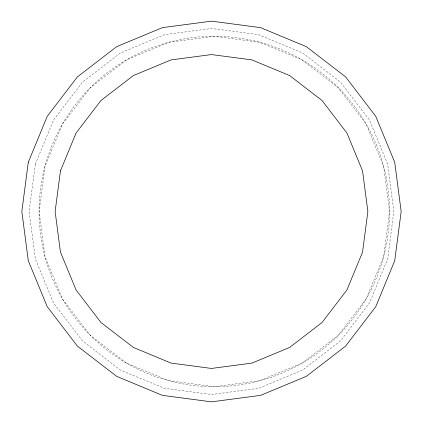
<?xml version="1.0" encoding="UTF-8"?>
<svg xmlns="http://www.w3.org/2000/svg" width="423" height="423" viewBox="0 0 423 423"><rect width="100%" height="100%" fill="white"/><g stroke="black" fill="none" stroke-linecap="round" stroke-linejoin="round"><path stroke-width="0.32" stroke-dasharray="2.12 1.59" d="M35.342 164.129L29.129 211.5L35.342 258.871L53.562 303.016L82.543 340.922L120.312 370.009L164.298 388.293L211.5 394.527L258.702 388.293L302.688 370.009L340.457 340.922L369.438 303.016L387.658 258.871L393.871 211.5L387.658 164.129L369.438 119.984L340.457 82.078L302.688 52.991L258.702 34.707L211.5 28.473L164.298 34.707L120.312 52.991L82.543 82.078L53.562 119.984L35.342 164.129M45.05 166.149L39.075 211.5L45.05 256.851L62.551 299.114L90.4 335.407L126.689 363.251L168.951 380.758L214.308 386.728L259.659 380.758L301.922 363.251L338.21 335.407L366.059 299.114L383.566 256.851L389.535 211.5L383.566 166.149L366.059 123.886L338.21 87.593L301.922 59.749L259.659 42.242L214.308 36.272L168.951 42.242L126.689 59.749L90.4 87.593L62.551 123.886L45.05 166.149M126.689 363.251A175.228 175.228 0 0 0 389.535 211.5A175.228 175.228 0 0 0 126.689 59.749A175.228 175.228 0 0 0 126.689 363.251"/><path stroke-width="0.63" d="M28.293 162.236L21.832 211.5L28.293 260.764L47.244 306.675L77.383 346.099L116.669 376.348L162.411 395.362L211.5 401.85L260.589 395.362L306.331 376.348L345.617 346.099L375.756 306.675L394.707 260.764L401.168 211.5L394.707 162.236L375.756 116.325L345.617 76.901L306.331 46.652L260.589 27.638L211.5 21.15L162.411 27.638L116.669 46.652L77.383 76.901L47.244 116.325L28.293 162.236M60.452 170.881L55.127 211.5L60.452 252.119L76.077 289.966L100.928 322.474L133.314 347.41L171.029 363.093L211.5 368.438L251.971 363.093L289.686 347.41L322.072 322.474L346.923 289.966L362.548 252.119L367.873 211.5L362.548 170.881L346.923 133.034L322.072 100.526L289.686 75.59L251.971 59.907L211.5 54.562L171.029 59.907L133.314 75.59L100.928 100.526L76.077 133.034L60.452 170.881"/></g></svg>
